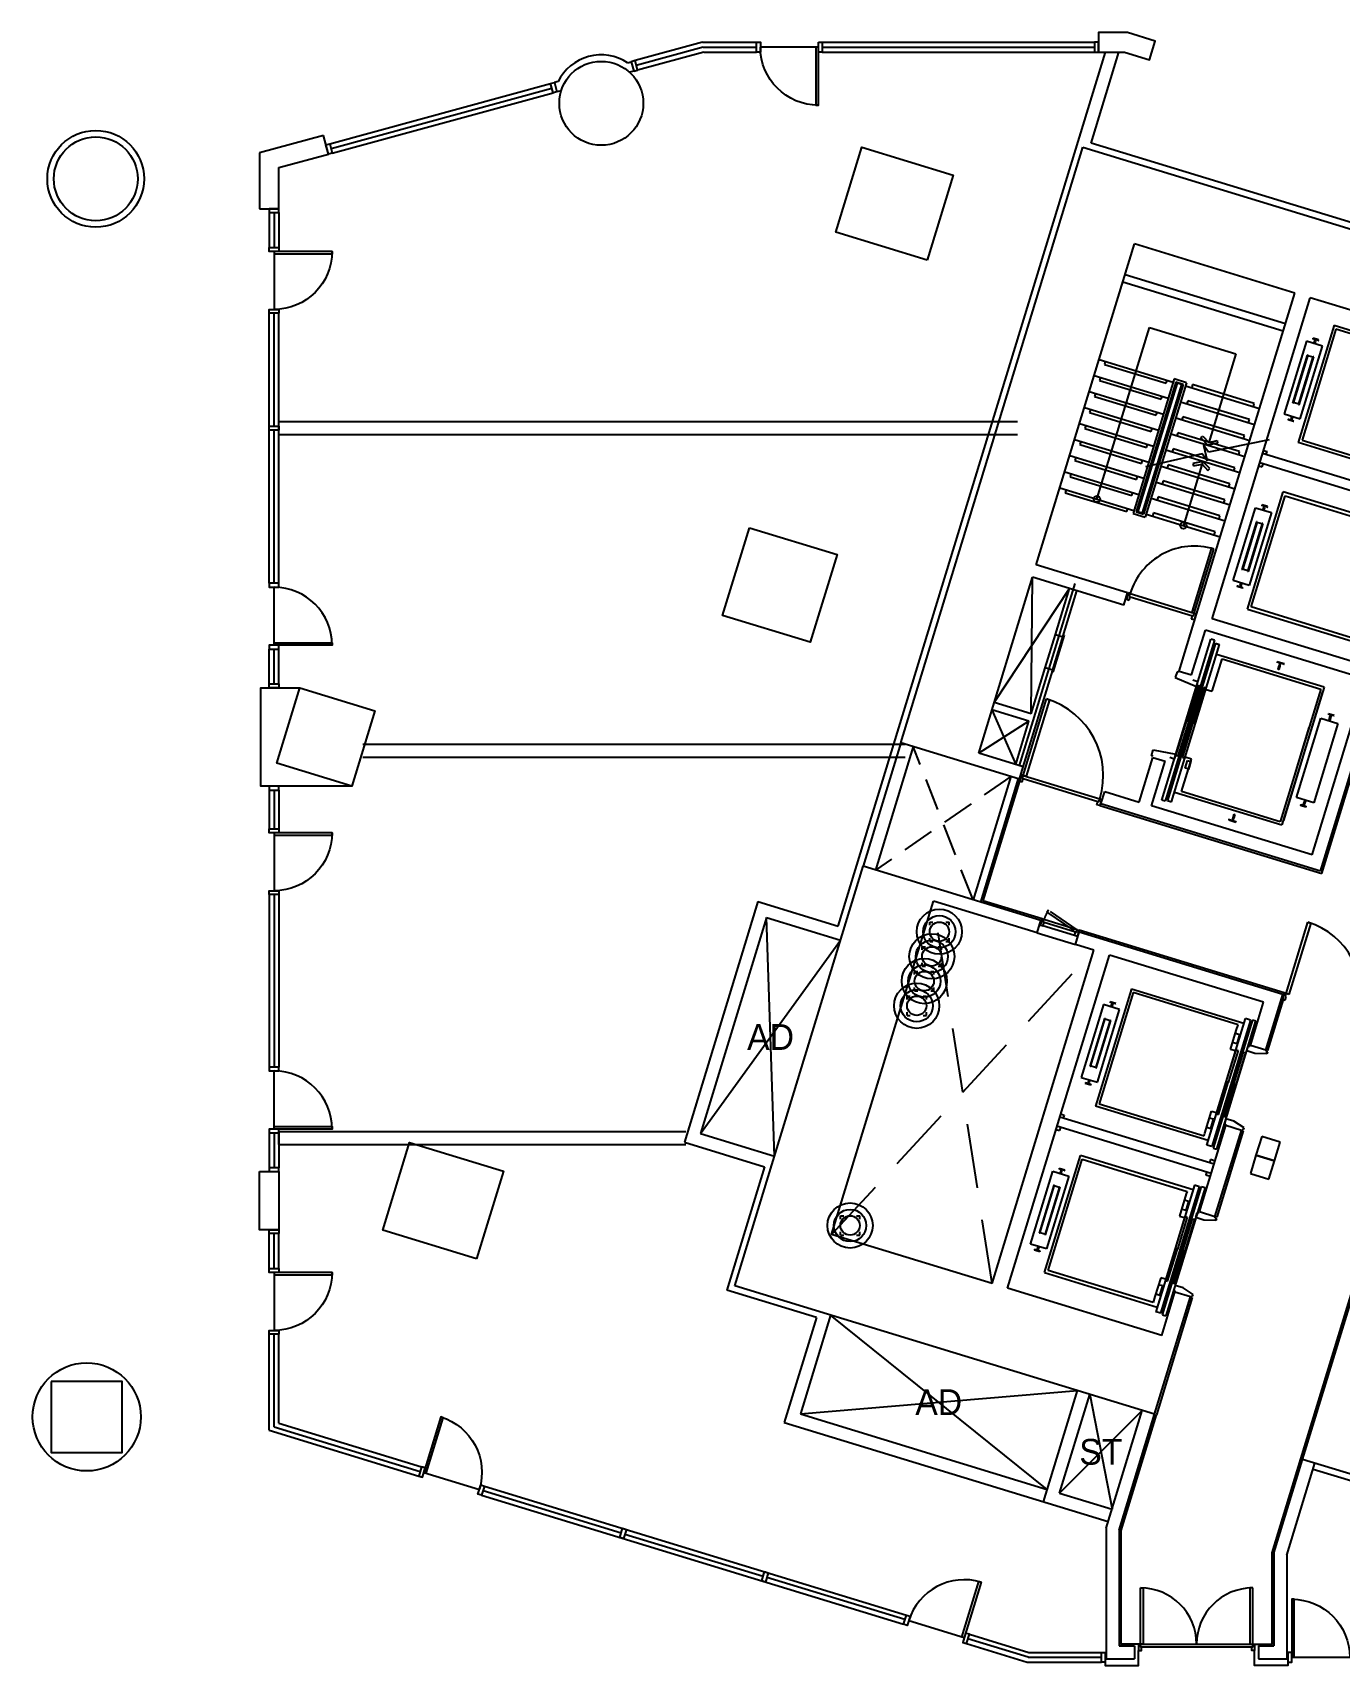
# Model space of a CAD drawing. Header units: millimetres. Extents: x -7448 to 427567, y 91657 to 341328.
# Drawn here: x 157234 to 177485, y 213242 to 238542 of the extents above; entities that cross this region are included whole.
import ezdxf
from ezdxf.enums import TextEntityAlignment as Align

# ---------------------------------------------------------------- set-up
doc = ezdxf.new("R2010")
doc.units = ezdxf.units.MM
doc.header["$LTSCALE"] = 500
doc.header["$MEASUREMENT"] = 0
doc.linetypes.add('HIDDEN', pattern=[2, 1, -1])
doc.linetypes.add('HOON1', pattern=[3, 2, -1])
doc.layers.add('e-plan', color=9, linetype='CONTINUOUS')
doc.styles.add('돋움', font='Dotum.ttf')

# ---------------------------------------------------------------- blocks, each defined once
blk = doc.blocks.new('2F 코어')
at = {"layer": 'e-plan'}
for p, q in [((-244421, -30755), (-241600, -21527)), ((-241600, -21527), (-235097, -23515)), ((-242324, -27998), (-240803, -23025)), ((-238317, -23785), (-240803, -23025)), ((-238463, -24263), (-240949, -23503)), ((-237918, -32743), (-235097, -23515)), ((-238498, -24378), (-240984, -23618)), ((-239896, -28949), (-238317, -23785)), ((-239598, -28831), (-238078, -23858)), ((-235687, -24589), (-238078, -23858)), ((-237707, -24285), (-238263, -26102)), ((-237707, -24285), (-235963, -24819)), ((-241384, -26978), (-240571, -24319)), ((-240571, -24319), (-239233, -24729)), ((-238138, -24530), (-238483, -25659)), ((-237680, -24346), (-238206, -26067)), ((-237889, -24606), (-238138, -24530)), ((-238037, -24492), (-238035, -24486)), ((-237950, -24512), (-238035, -24486)), ((-238003, -24507), (-238035, -24495)), ((-238018, -24555), (-238009, -24526)), ((-238009, -24526), (-238005, -24523)), ((-238005, -24523), (-238001, -24511)), ((-238003, -24507), (-238001, -24511)), ((-238003, -24560), (-237994, -24530)), ((-237996, -24526), (-237992, -24514)), ((-237994, -24530), (-237996, -24526)), ((-237988, -24512), (-237992, -24514)), ((-237954, -24519), (-237988, -24512)), ((-237951, -24518), (-237950, -24512)), ((-236054, -24843), (-237680, -24346)), ((-239233, -24729), (-239652, -26102)), ((-238347, -25489), (-238120, -24747)), ((-238340, -25491), (-238113, -24749)), ((-238259, -25516), (-238032, -24774)), ((-238252, -25518), (-238025, -24776)), ((-238234, -25735), (-237889, -24606)), ((-238113, -24749), (-238120, -24747)), ((-238035, -24781), (-238115, -24757)), ((-238025, -24776), (-238032, -24774)), ((-238017, -24557), (-238018, -24555)), ((-238004, -24561), (-238017, -24557)), ((-238004, -24561), (-238003, -24560)), ((-241350, -24813), (-240202, -25164)), ((-241254, -24843), (-241269, -24890)), ((-241269, -24890), (-240313, -25183)), ((-241426, -25062), (-240278, -25413)), ((-241330, -25091), (-241345, -25139)), ((-241345, -25139), (-240389, -25431)), ((-240188, -25116), (-240825, -27201)), ((-240161, -25166), (-240775, -27175)), ((-240140, -25183), (-240748, -27172)), ((-240073, -25204), (-240681, -27193)), ((-240046, -25201), (-240660, -27210)), ((-239996, -25175), (-240634, -27260)), ((-240313, -25183), (-240298, -25135)), ((-239996, -25175), (-240188, -25116)), ((-240140, -25183), (-240164, -25176)), ((-240046, -25201), (-240161, -25166)), ((-240073, -25204), (-240140, -25183)), ((-240049, -25211), (-240073, -25204)), ((-240011, -25223), (-238864, -25574)), ((-239901, -25204), (-239915, -25252)), ((-238945, -25496), (-239901, -25204)), ((-241502, -25311), (-240354, -25661)), ((-241406, -25340), (-241421, -25388)), ((-241421, -25388), (-240465, -25680)), ((-240389, -25431), (-240374, -25384)), ((-240240, -25425), (-240216, -25432)), ((-240149, -25452), (-240125, -25460)), ((-240087, -25471), (-238940, -25822)), ((-239977, -25453), (-239991, -25501)), ((-239021, -25745), (-239977, -25453)), ((-238959, -25544), (-238945, -25496)), ((-238340, -25491), (-238347, -25489)), ((-238257, -25508), (-238337, -25483)), ((-238252, -25518), (-238259, -25516)), ((-241578, -25559), (-240430, -25910)), ((-241482, -25588), (-241497, -25636)), ((-241497, -25636), (-240541, -25929)), ((-240465, -25680), (-240450, -25632)), ((-240316, -25673), (-240292, -25680)), ((-240225, -25701), (-240201, -25708)), ((-240163, -25720), (-239016, -26071)), ((-240053, -25701), (-240067, -25749)), ((-239097, -25994), (-240053, -25701)), ((-239035, -25793), (-239021, -25745)), ((-238483, -25659), (-238234, -25735)), ((-238420, -25747), (-238422, -25752)), ((-238337, -25778), (-238422, -25752)), ((-238384, -25753), (-238417, -25745)), ((-238384, -25753), (-238380, -25751)), ((-238376, -25738), (-238380, -25751)), ((-238369, -25705), (-238378, -25734)), ((-238378, -25734), (-238376, -25738)), ((-238367, -25741), (-238371, -25753)), ((-238369, -25757), (-238371, -25753)), ((-238368, -25704), (-238369, -25705)), ((-238337, -25770), (-238369, -25757)), ((-238355, -25708), (-238368, -25704)), ((-238363, -25739), (-238367, -25741)), ((-238354, -25709), (-238363, -25739)), ((-238355, -25708), (-238354, -25709)), ((-238335, -25773), (-238337, -25778)), ((-241730, -26057), (-240582, -26407)), ((-241654, -25808), (-240506, -26159)), ((-241558, -25837), (-241573, -25885)), ((-241573, -25885), (-240617, -26177)), ((-240541, -25929), (-240526, -25881)), ((-240392, -25922), (-240368, -25929)), ((-240301, -25950), (-240277, -25957)), ((-240239, -25969), (-239092, -26319)), ((-240129, -25950), (-240144, -25998)), ((-239173, -26242), (-240129, -25950)), ((-239776, -26029), (-239744, -26004)), ((-239665, -26144), (-239776, -26029)), ((-239744, -26004), (-239652, -26102)), ((-239111, -26042), (-239097, -25994)), ((-241806, -26305), (-240658, -26656)), ((-241634, -26086), (-241649, -26134)), ((-241649, -26134), (-240693, -26426)), ((-239751, -26276), (-240632, -26479)), ((-240617, -26177), (-240602, -26130)), ((-240468, -26170), (-240444, -26178)), ((-240377, -26198), (-240353, -26206)), ((-240315, -26217), (-239168, -26568)), ((-240205, -26199), (-240220, -26246)), ((-239249, -26491), (-240205, -26199)), ((-239674, -26386), (-239751, -26276)), ((-239653, -26253), (-239730, -26143)), ((-239730, -26143), (-239674, -26386)), ((-239513, -26110), (-239665, -26144)), ((-238715, -26062), (-239653, -26253)), ((-239652, -26102), (-239522, -26072)), ((-239522, -26072), (-239513, -26110)), ((-239187, -26290), (-239173, -26242)), ((-236425, -27004), (-238816, -26273)), ((-238801, -26225), (-238748, -26241)), ((-238763, -26289), (-238748, -26241)), ((-236519, -26636), (-238263, -26102)), ((-238206, -26067), (-236580, -26564)), ((-241882, -26554), (-240734, -26905)), ((-241710, -26334), (-241725, -26382)), ((-241725, -26382), (-240769, -26675)), ((-240693, -26426), (-240678, -26378)), ((-240544, -26419), (-240520, -26426)), ((-240453, -26447), (-240429, -26454)), ((-240391, -26466), (-239244, -26817)), ((-240281, -26447), (-240296, -26495)), ((-239325, -26740), (-240281, -26447)), ((-239741, -26393), (-240045, -27387)), ((-239741, -26393), (-239897, -26426)), ((-239897, -26426), (-239885, -26465)), ((-239885, -26465), (-239754, -26435)), ((-239754, -26435), (-239663, -26533)), ((-239635, -26506), (-239741, -26393)), ((-239663, -26533), (-239635, -26506)), ((-239263, -26539), (-239249, -26491)), ((-238874, -26464), (-238822, -26480)), ((-236469, -27147), (-238860, -26416)), ((-238822, -26480), (-238807, -26433)), ((-241958, -26802), (-240810, -27153)), ((-241786, -26583), (-241801, -26631)), ((-241801, -26631), (-240845, -26923)), ((-240769, -26675), (-240754, -26627)), ((-240620, -26668), (-240596, -26675)), ((-240529, -26695), (-240505, -26703)), ((-240467, -26714), (-239320, -27065)), ((-240357, -26696), (-240372, -26744)), ((-239401, -26988), (-240357, -26696)), ((-239339, -26787), (-239325, -26740)), ((-241862, -26832), (-241877, -26880)), ((-241877, -26880), (-240921, -27172)), ((-240845, -26923), (-240830, -26875)), ((-240696, -26916), (-240672, -26924)), ((-240605, -26944), (-240581, -26951)), ((-240543, -26963), (-239396, -27314)), ((-240433, -26945), (-240448, -26992)), ((-239477, -27237), (-240433, -26945)), ((-239415, -27036), (-239401, -26988)), ((-239052, -28684), (-238497, -26867)), ((-238996, -28649), (-238469, -26928)), ((-238826, -27074), (-238824, -27068)), ((-238739, -27094), (-238824, -27068)), ((-236752, -27401), (-238497, -26867)), ((-238469, -26928), (-236844, -27425)), ((-240921, -27172), (-240906, -27124)), ((-240825, -27201), (-240634, -27260)), ((-240775, -27175), (-240660, -27210)), ((-240772, -27165), (-240748, -27172)), ((-240748, -27172), (-240681, -27193)), ((-240681, -27193), (-240657, -27200)), ((-240619, -27212), (-239472, -27563)), ((-240509, -27193), (-240524, -27241)), ((-239553, -27486), (-240509, -27193)), ((-239491, -27285), (-239477, -27237)), ((-239272, -28241), (-238927, -27112)), ((-238679, -27188), (-239024, -28317)), ((-238927, -27112), (-238679, -27188)), ((-238793, -27089), (-238824, -27077)), ((-238807, -27137), (-238798, -27108)), ((-238807, -27139), (-238807, -27137)), ((-238793, -27143), (-238807, -27139)), ((-238798, -27108), (-238794, -27105)), ((-238794, -27105), (-238790, -27093)), ((-238793, -27089), (-238790, -27093)), ((-238793, -27143), (-238792, -27142)), ((-238792, -27142), (-238783, -27112)), ((-238785, -27108), (-238781, -27096)), ((-238783, -27112), (-238785, -27108)), ((-238777, -27094), (-238781, -27096)), ((-238744, -27101), (-238777, -27094)), ((-238741, -27100), (-238739, -27094)), ((-239567, -27533), (-239553, -27486)), ((-238910, -27329), (-239137, -28071)), ((-238902, -27331), (-239129, -28073)), ((-238822, -27356), (-239049, -28098)), ((-238814, -27358), (-239041, -28100)), ((-238902, -27331), (-238910, -27329)), ((-238824, -27363), (-238904, -27339)), ((-238814, -27358), (-238822, -27356)), ((-239612, -27750), (-239908, -28715)), ((-239875, -28746), (-239571, -27752)), ((-239610, -27740), (-239612, -27750)), ((-239571, -27752), (-239610, -27740)), ((-240908, -28431), (-242324, -27998)), ((-239129, -28073), (-239137, -28071)), ((-239046, -28090), (-239127, -28065)), ((-243215, -30915), (-242382, -28189)), ((-242402, -30306), (-242382, -28189)), ((-240967, -28622), (-242382, -28189)), ((-239024, -28317), (-239272, -28241)), ((-239210, -28329), (-239211, -28334)), ((-239126, -28360), (-239211, -28334)), ((-239173, -28335), (-239207, -28327)), ((-239173, -28335), (-239169, -28333)), ((-239166, -28320), (-239169, -28333)), ((-239159, -28287), (-239168, -28316)), ((-239168, -28316), (-239166, -28320)), ((-239157, -28323), (-239160, -28335)), ((-239158, -28339), (-239160, -28335)), ((-239157, -28286), (-239159, -28287)), ((-239144, -28290), (-239157, -28286)), ((-239152, -28321), (-239157, -28323)), ((-239143, -28291), (-239152, -28321)), ((-239144, -28290), (-239143, -28291)), ((-239041, -28100), (-239049, -28098)), ((-242976, -30130), (-241808, -28365)), ((-242026, -29077), (-241808, -28365)), ((-241911, -29112), (-241693, -28400)), ((-240967, -28622), (-240908, -28431)), ((-240899, -28433), (-240928, -28529)), ((-240928, -28529), (-240885, -28542)), ((-240870, -28442), (-240899, -28433)), ((-240885, -28542), (-240869, -28490)), ((-240883, -28485), (-240870, -28442)), ((-240869, -28490), (-240883, -28485)), ((-240870, -28442), (-239875, -28746)), ((-240869, -28490), (-239903, -28785)), ((-239126, -28352), (-239158, -28339)), ((-239125, -28355), (-239126, -28360)), ((-239919, -28838), (-239903, -28785)), ((-239876, -28851), (-239919, -28838)), ((-239908, -28715), (-239914, -28735)), ((-239914, -28735), (-239875, -28746)), ((-239903, -28785), (-239889, -28789)), ((-239889, -28789), (-239875, -28746)), ((-239847, -28755), (-239876, -28851)), ((-239875, -28746), (-239847, -28755)), ((-237207, -29562), (-239598, -28831)), ((-239052, -28684), (-237308, -29218)), ((-237370, -29146), (-238996, -28649)), ((-242184, -29593), (-242026, -29077)), ((-242078, -29657), (-241902, -29083)), ((-241893, -29086), (-242068, -29660)), ((-242026, -29077), (-241911, -29112)), ((-241902, -29083), (-241893, -29086)), ((-240108, -29643), (-239896, -28949)), ((-239916, -29701), (-239704, -29008)), ((-237218, -29768), (-239704, -29008)), ((-240379, -31641), (-239617, -29149)), ((-240379, -31641), (-239617, -29149)), ((-239564, -29166), (-240326, -31657)), ((-239564, -29166), (-240326, -31657)), ((-239547, -29213), (-240293, -31651)), ((-239547, -29213), (-240293, -31651)), ((-240228, -31671), (-239482, -29232)), ((-240228, -31671), (-239482, -29232)), ((-239564, -29166), (-239617, -29149)), ((-239547, -29213), (-239482, -29232)), ((-239542, -29214), (-239482, -29232)), ((-242402, -30306), (-242184, -29593)), ((-242069, -29628), (-242184, -29593)), ((-239599, -29955), (-239445, -29453)), ((-237864, -29894), (-239529, -29385)), ((-237864, -29894), (-239529, -29385)), ((-239445, -29453), (-237915, -29921)), ((-238593, -29503), (-238592, -29498)), ((-238593, -29503), (-238592, -29498)), ((-238483, -29531), (-238592, -29498)), ((-238483, -29531), (-238592, -29498)), ((-238548, -29523), (-238592, -29506)), ((-238548, -29523), (-238592, -29506)), ((-238576, -29615), (-238560, -29561)), ((-238576, -29615), (-238560, -29561)), ((-238561, -29619), (-238544, -29566)), ((-238561, -29619), (-238544, -29566)), ((-238560, -29561), (-238556, -29559)), ((-238560, -29561), (-238556, -29559)), ((-238556, -29559), (-238546, -29527)), ((-238556, -29559), (-238546, -29527)), ((-238548, -29523), (-238546, -29527)), ((-238548, -29523), (-238546, -29527)), ((-238546, -29562), (-238537, -29530)), ((-238546, -29562), (-238537, -29530)), ((-238544, -29566), (-238546, -29562)), ((-238544, -29566), (-238546, -29562)), ((-238533, -29527), (-238537, -29530)), ((-238533, -29527), (-238537, -29530)), ((-238487, -29538), (-238533, -29527)), ((-238487, -29538), (-238533, -29527)), ((-238484, -29537), (-238483, -29531)), ((-238484, -29537), (-238483, -29531)), ((-242527, -31125), (-242069, -29628)), ((-242068, -29660), (-242078, -29657)), ((-240142, -29653), (-240170, -29744)), ((-240142, -29653), (-240170, -29744)), ((-240170, -29744), (-239841, -29881)), ((-240170, -29744), (-239841, -29881)), ((-240113, -29662), (-240142, -29653)), ((-240113, -29662), (-240142, -29653)), ((-240108, -29643), (-239916, -29701)), ((-239818, -29808), (-239896, -29784)), ((-239818, -29808), (-239896, -29784)), ((-239841, -29881), (-239818, -29808)), ((-239841, -29881), (-239818, -29808)), ((-238575, -29616), (-238576, -29615)), ((-238575, -29616), (-238576, -29615)), ((-238562, -29620), (-238575, -29616)), ((-238562, -29620), (-238575, -29616)), ((-238562, -29620), (-238561, -29619)), ((-238562, -29620), (-238561, -29619)), ((-238051, -32493), (-237218, -29768)), ((-242526, -31261), (-242164, -30075)), ((-242121, -30088), (-242483, -31274)), ((-242164, -30075), (-242121, -30088)), ((-239825, -29865), (-239992, -30409)), ((-239825, -29865), (-239992, -30409)), ((-239961, -30418), (-239795, -29874)), ((-239961, -30418), (-239795, -29874)), ((-239724, -29896), (-239890, -30440)), ((-239724, -29896), (-239890, -30440)), ((-239860, -30449), (-239693, -29905)), ((-239860, -30449), (-239693, -29905)), ((-239795, -29874), (-239825, -29865)), ((-239795, -29874), (-239825, -29865)), ((-239693, -29905), (-239724, -29896)), ((-239693, -29905), (-239724, -29896)), ((-239694, -29926), (-239599, -29955)), ((-239599, -29955), (-239599, -29955)), ((-237915, -29921), (-238544, -31977)), ((-237864, -29894), (-238516, -32028)), ((-237886, -29965), (-238495, -31956)), ((-243011, -30245), (-242641, -31090)), ((-242437, -30421), (-243011, -30245)), ((-242402, -30306), (-242976, -30130)), ((-237797, -30310), (-237796, -30304)), ((-237797, -30310), (-237796, -30304)), ((-237710, -30330), (-237796, -30304)), ((-237710, -30330), (-237796, -30304)), ((-237764, -30325), (-237796, -30313)), ((-237764, -30325), (-237796, -30313)), ((-237786, -30399), (-237769, -30344)), ((-237786, -30399), (-237769, -30344)), ((-237771, -30404), (-237754, -30349)), ((-237771, -30404), (-237754, -30349)), ((-237769, -30344), (-237765, -30342)), ((-237769, -30344), (-237765, -30342)), ((-237765, -30342), (-237762, -30330)), ((-237765, -30342), (-237762, -30330)), ((-237764, -30325), (-237762, -30330)), ((-237764, -30325), (-237762, -30330)), ((-237756, -30344), (-237753, -30332)), ((-237756, -30344), (-237753, -30332)), ((-237754, -30349), (-237756, -30344)), ((-237754, -30349), (-237756, -30344)), ((-237749, -30330), (-237753, -30332)), ((-237749, -30330), (-237753, -30332)), ((-237715, -30338), (-237749, -30330)), ((-237715, -30338), (-237749, -30330)), ((-237712, -30336), (-237710, -30330)), ((-237712, -30336), (-237710, -30330)), ((-242437, -30421), (-243215, -30915)), ((-242641, -31090), (-242437, -30421)), ((-240159, -30955), (-239992, -30411)), ((-240159, -30955), (-239992, -30411)), ((-239962, -30420), (-240128, -30964)), ((-239962, -30420), (-240128, -30964)), ((-240057, -30986), (-239891, -30442)), ((-240057, -30986), (-239891, -30442)), ((-239860, -30451), (-240027, -30995)), ((-239860, -30451), (-240027, -30995)), ((-239992, -30409), (-239961, -30418)), ((-239992, -30409), (-239961, -30418)), ((-239992, -30411), (-239962, -30420)), ((-239992, -30411), (-239962, -30420)), ((-239891, -30442), (-239860, -30451)), ((-239891, -30442), (-239860, -30451)), ((-239890, -30440), (-239860, -30449)), ((-239890, -30440), (-239860, -30449)), ((-238098, -30518), (-238317, -31236)), ((-238098, -30518), (-238317, -31236)), ((-238292, -31603), (-237915, -30371)), ((-238292, -31603), (-237915, -30371)), ((-237649, -30453), (-238025, -31685)), ((-237649, -30453), (-238025, -31685)), ((-237915, -30371), (-237649, -30453)), ((-237915, -30371), (-237649, -30453)), ((-237786, -30401), (-237786, -30399)), ((-237786, -30401), (-237786, -30399)), ((-237772, -30405), (-237786, -30401)), ((-237772, -30405), (-237786, -30401)), ((-237772, -30405), (-237771, -30404)), ((-237772, -30405), (-237771, -30404)), ((-242585, -31316), (-244421, -30755)), ((-240540, -30954), (-240512, -30863)), ((-240540, -30954), (-240512, -30863)), ((-240512, -30863), (-240162, -30933)), ((-240512, -30863), (-240162, -30933)), ((-237898, -32781), (-237257, -30683)), ((-242527, -31125), (-243215, -30915)), ((-240729, -31675), (-240517, -30981)), ((-240511, -30962), (-240540, -30954)), ((-240511, -30962), (-240540, -30954)), ((-240538, -31733), (-240326, -31040)), ((-240517, -30981), (-240326, -31040)), ((-240185, -31006), (-240256, -30984)), ((-240185, -31006), (-240256, -30984)), ((-240162, -30933), (-240185, -31006)), ((-240162, -30933), (-240185, -31006)), ((-240128, -30964), (-240159, -30955)), ((-240128, -30964), (-240159, -30955)), ((-240074, -31509), (-239920, -31007)), ((-240027, -30995), (-240057, -30986)), ((-240027, -30995), (-240057, -30986)), ((-239920, -31007), (-240016, -30978)), ((-240015, -31145), (-239980, -31031)), ((-240015, -31145), (-239980, -31031)), ((-239980, -31031), (-239932, -31045)), ((-239980, -31031), (-239932, -31045)), ((-239928, -31041), (-239966, -31166)), ((-239928, -31041), (-239966, -31166)), ((-239931, -31040), (-239928, -31041)), ((-239931, -31040), (-239928, -31041)), ((-239920, -31007), (-239920, -31007)), ((-242719, -31275), (-243304, -33188)), ((-242604, -31310), (-243189, -33223)), ((-242584, -31348), (-243152, -33203)), ((-242585, -31316), (-242527, -31125)), ((-242555, -31252), (-242584, -31348)), ((-242584, -31348), (-242541, -31361)), ((-242526, -31261), (-242555, -31252)), ((-242541, -31361), (-242525, -31309)), ((-242540, -31304), (-242526, -31261)), ((-242525, -31309), (-242540, -31304)), ((-242526, -31261), (-241341, -31624)), ((-242483, -31274), (-242526, -31261)), ((-242525, -31309), (-241368, -31662)), ((-239967, -31160), (-240015, -31145)), ((-239967, -31160), (-240015, -31145)), ((-239966, -31166), (-239969, -31165)), ((-239966, -31166), (-239969, -31165)), ((-241354, -31667), (-241341, -31624)), ((-241341, -31624), (-241312, -31632)), ((-241323, -31702), (-241264, -31511)), ((-241264, -31511), (-240729, -31675)), ((-240181, -31519), (-238516, -32028)), ((-240181, -31519), (-238516, -32028)), ((-238544, -31977), (-240074, -31509)), ((-238025, -31685), (-238292, -31603)), ((-238025, -31685), (-238292, -31603)), ((-241384, -31715), (-241368, -31662)), ((-241341, -31728), (-241384, -31715)), ((-241368, -31662), (-241354, -31667)), ((-241312, -31632), (-241341, -31728)), ((-241341, -31728), (-237898, -32781)), ((-237918, -32743), (-241323, -31702)), ((-238051, -32493), (-240538, -31733)), ((-240326, -31657), (-240379, -31641)), ((-240326, -31657), (-240379, -31641)), ((-240293, -31651), (-240228, -31671)), ((-240293, -31651), (-240228, -31671)), ((-239263, -31861), (-239279, -31915)), ((-239263, -31861), (-239279, -31915)), ((-239247, -31866), (-239264, -31919)), ((-239247, -31866), (-239264, -31919)), ((-239262, -31860), (-239263, -31861)), ((-239262, -31860), (-239263, -31861)), ((-239262, -31860), (-239248, -31864)), ((-239262, -31860), (-239248, -31864)), ((-239248, -31864), (-239247, -31866)), ((-239248, -31864), (-239247, -31866)), ((-238228, -31720), (-238230, -31726)), ((-238228, -31720), (-238230, -31726)), ((-238145, -31752), (-238230, -31726)), ((-238145, -31752), (-238230, -31726)), ((-238192, -31726), (-238225, -31718)), ((-238192, -31726), (-238225, -31718)), ((-238192, -31726), (-238188, -31724)), ((-238192, -31726), (-238188, -31724)), ((-238184, -31712), (-238188, -31724)), ((-238184, -31712), (-238188, -31724)), ((-238169, -31652), (-238186, -31708)), ((-238169, -31652), (-238186, -31708)), ((-238186, -31708), (-238184, -31712)), ((-238186, -31708), (-238184, -31712)), ((-238175, -31714), (-238179, -31726)), ((-238175, -31714), (-238179, -31726)), ((-238177, -31731), (-238179, -31726)), ((-238177, -31731), (-238179, -31726)), ((-238145, -31743), (-238177, -31731)), ((-238145, -31743), (-238177, -31731)), ((-238171, -31712), (-238175, -31714)), ((-238171, -31712), (-238175, -31714)), ((-238154, -31657), (-238171, -31712)), ((-238154, -31657), (-238171, -31712)), ((-238168, -31651), (-238169, -31652)), ((-238168, -31651), (-238169, -31652)), ((-238155, -31655), (-238168, -31651)), ((-238155, -31655), (-238168, -31651)), ((-238155, -31655), (-238154, -31657)), ((-238155, -31655), (-238154, -31657)), ((-238143, -31746), (-238145, -31752)), ((-238143, -31746), (-238145, -31752)), ((-239339, -31944), (-239341, -31949)), ((-239339, -31944), (-239341, -31949)), ((-239341, -31949), (-239232, -31982)), ((-239341, -31949), (-239232, -31982)), ((-239336, -31942), (-239291, -31953)), ((-239336, -31942), (-239291, -31953)), ((-239291, -31953), (-239287, -31951)), ((-239291, -31953), (-239287, -31951)), ((-239277, -31919), (-239287, -31951)), ((-239277, -31919), (-239287, -31951)), ((-239279, -31915), (-239277, -31919)), ((-239279, -31915), (-239277, -31919)), ((-239268, -31921), (-239278, -31954)), ((-239268, -31921), (-239278, -31954)), ((-239276, -31958), (-239278, -31954)), ((-239276, -31958), (-239278, -31954)), ((-239276, -31958), (-239232, -31974)), ((-239276, -31958), (-239232, -31974)), ((-239264, -31919), (-239268, -31921)), ((-239264, -31919), (-239268, -31921)), ((-239230, -31977), (-239232, -31982)), ((-239230, -31977), (-239232, -31982)), ((-246994, -39170), (-245006, -32668)), ((-242252, -33510), (-245006, -32668)), ((-245496, -38374), (-243917, -33210)), ((-242310, -33701), (-243917, -33210)), ((-242234, -33484), (-243152, -33203)), ((-242310, -33701), (-242252, -33510)), ((-242234, -33484), (-242263, -33579)), ((-242263, -33579), (-242234, -33588)), ((-242205, -33493), (-242234, -33484)), ((-242234, -33588), (-242234, -33588)), ((-242234, -33588), (-242220, -33593)), ((-242220, -33593), (-242204, -33540)), ((-241732, -33742), (-242220, -33593)), ((-242218, -33536), (-242205, -33493)), ((-242204, -33540), (-242218, -33536)), ((-241688, -33651), (-242205, -33493)), ((-241716, -33689), (-242204, -33540)), ((-238451, -34640), (-238114, -33536)), ((-238071, -33549), (-238408, -34653)), ((-238114, -33536), (-238071, -33549)), ((-242310, -33701), (-241717, -33882)), ((-241732, -33742), (-241716, -33689)), ((-241718, -33746), (-241732, -33742)), ((-241689, -33755), (-241718, -33746)), ((-241718, -33746), (-241718, -33746)), ((-241717, -33882), (-241659, -33691)), ((-241431, -33970), (-241717, -33882)), ((-241716, -33689), (-241702, -33694)), ((-241702, -33694), (-241688, -33651)), ((-241660, -33659), (-241689, -33755)), ((-241688, -33651), (-241660, -33659)), ((-238480, -34631), (-241660, -33659)), ((-238503, -34656), (-241659, -33691)), ((-243009, -39134), (-241431, -33970)), ((-242770, -39207), (-241191, -34043)), ((-238801, -34774), (-241191, -34043)), ((-240850, -34566), (-241406, -36383)), ((-240823, -34626), (-241349, -36348)), ((-240850, -34566), (-239106, -35099)), ((-239197, -35123), (-240823, -34626)), ((-238766, -35516), (-238503, -34656)), ((-238480, -34631), (-238509, -34727)), ((-238451, -34640), (-238480, -34631)), ((-238465, -34683), (-238451, -34640)), ((-238408, -34653), (-238451, -34640)), ((-241281, -34810), (-241626, -35939)), ((-241377, -36015), (-241032, -34886)), ((-241032, -34886), (-241281, -34810)), ((-241180, -34772), (-241178, -34767)), ((-241093, -34793), (-241178, -34767)), ((-241146, -34788), (-241178, -34775)), ((-241161, -34836), (-241152, -34806)), ((-241160, -34837), (-241161, -34836)), ((-241147, -34841), (-241160, -34837)), ((-241152, -34806), (-241148, -34804)), ((-241148, -34804), (-241144, -34792)), ((-241147, -34841), (-241146, -34840)), ((-241146, -34788), (-241144, -34792)), ((-241146, -34840), (-241136, -34811)), ((-241139, -34807), (-241135, -34794)), ((-241136, -34811), (-241139, -34807)), ((-241131, -34792), (-241135, -34794)), ((-241097, -34800), (-241131, -34792)), ((-241094, -34798), (-241093, -34793)), ((-239005, -35443), (-238801, -34774)), ((-238738, -35525), (-238495, -34731)), ((-238509, -34727), (-238466, -34740)), ((-238466, -34740), (-238450, -34688)), ((-238450, -34688), (-238465, -34683)), ((-241490, -35769), (-241263, -35027)), ((-241483, -35771), (-241256, -35029)), ((-241402, -35796), (-241175, -35054)), ((-241395, -35798), (-241168, -35056)), ((-241256, -35029), (-241263, -35027)), ((-241178, -35062), (-241258, -35037)), ((-241168, -35056), (-241175, -35054)), ((-239683, -36988), (-239084, -35027)), ((-239006, -35051), (-239605, -37011)), ((-238973, -35045), (-239581, -37035)), ((-239528, -37051), (-238920, -35062)), ((-239225, -35214), (-239197, -35123)), ((-239006, -35051), (-239084, -35027)), ((-238973, -35045), (-238920, -35062)), ((-239314, -35506), (-239225, -35214)), ((-239217, -35418), (-239281, -35398)), ((-239237, -35255), (-239173, -35274)), ((-239173, -35274), (-239217, -35418)), ((-238225, -41852), (-236257, -35416)), ((-238196, -41860), (-236208, -35357)), ((-239379, -36008), (-239227, -35511)), ((-239196, -35521), (-239348, -36017)), ((-239238, -35529), (-239314, -35506)), ((-239264, -36043), (-239112, -35547)), ((-239082, -35556), (-239233, -36052)), ((-239227, -35511), (-239196, -35521)), ((-239112, -35547), (-239082, -35556)), ((-239063, -35530), (-239040, -35454)), ((-238939, -35568), (-239063, -35530)), ((-239040, -35454), (-239021, -35460)), ((-239015, -35440), (-239034, -35435)), ((-239021, -35460), (-239015, -35440)), ((-238766, -35516), (-239005, -35443)), ((-238752, -35573), (-238939, -35568)), ((-238762, -35518), (-238767, -35537)), ((-238767, -35537), (-238743, -35544)), ((-238738, -35525), (-238762, -35518)), ((-238743, -35544), (-238752, -35573)), ((-241483, -35771), (-241490, -35769)), ((-241400, -35788), (-241480, -35764)), ((-241395, -35798), (-241402, -35796)), ((-241626, -35939), (-241377, -36015)), ((-241563, -36027), (-241565, -36033)), ((-241480, -36059), (-241565, -36033)), ((-241527, -36033), (-241560, -36026)), ((-241527, -36033), (-241523, -36031)), ((-241519, -36019), (-241523, -36031)), ((-241512, -35985), (-241521, -36015)), ((-241521, -36015), (-241519, -36019)), ((-241510, -36021), (-241514, -36034)), ((-241512, -36038), (-241514, -36034)), ((-241511, -35984), (-241512, -35985)), ((-241480, -36050), (-241512, -36038)), ((-241498, -35988), (-241511, -35984)), ((-241506, -36019), (-241510, -36021)), ((-241497, -35990), (-241506, -36019)), ((-241498, -35988), (-241497, -35990)), ((-241478, -36053), (-241480, -36059)), ((-239379, -36010), (-239531, -36506)), ((-239500, -36515), (-239349, -36019)), ((-239265, -36045), (-239416, -36541)), ((-239386, -36550), (-239234, -36054)), ((-239348, -36017), (-239379, -36008)), ((-239349, -36019), (-239379, -36010)), ((-239234, -36054), (-239265, -36045)), ((-239233, -36052), (-239264, -36043)), ((-239662, -36916), (-241406, -36383)), ((-241349, -36348), (-239723, -36845)), ((-239568, -37284), (-241959, -36553)), ((-241944, -36505), (-241891, -36522)), ((-241891, -36522), (-241906, -36569)), ((-239711, -36804), (-239606, -36462)), ((-239575, -36589), (-239639, -36570)), ((-239619, -36733), (-239575, -36589)), ((-239606, -36462), (-239530, -36485)), ((-239531, -36506), (-239500, -36515)), ((-239416, -36541), (-239386, -36550)), ((-239395, -36684), (-239414, -36678)), ((-239385, -36582), (-239408, -36659)), ((-239408, -36659), (-239389, -36664)), ((-239389, -36664), (-239395, -36684)), ((-239261, -36620), (-239385, -36582)), ((-239103, -36721), (-239261, -36620)), ((-242017, -36745), (-241965, -36761)), ((-239612, -37428), (-242003, -36697)), ((-241950, -36713), (-241965, -36761)), ((-239795, -38025), (-239385, -36686)), ((-239723, -36845), (-239711, -36804)), ((-239683, -36713), (-239619, -36733)), ((-239556, -38098), (-239146, -36760)), ((-239118, -36768), (-239527, -38107)), ((-239146, -36760), (-239385, -36686)), ((-239142, -36761), (-239136, -36742)), ((-239118, -36768), (-239142, -36761)), ((-239136, -36742), (-239112, -36749)), ((-239112, -36749), (-239103, -36721)), ((-238831, -36856), (-238919, -37143)), ((-238544, -36944), (-238831, -36856)), ((-242195, -38965), (-241640, -37148)), ((-239895, -37681), (-241640, -37148)), ((-239605, -37011), (-239683, -36988)), ((-239581, -37035), (-239528, -37051)), ((-238919, -37143), (-239006, -37430)), ((-238632, -37231), (-238919, -37143)), ((-238919, -37143), (-238632, -37231)), ((-238632, -37231), (-238544, -36944)), ((-242415, -38521), (-242070, -37392)), ((-242139, -38930), (-241612, -37208)), ((-242070, -37392), (-241822, -37468)), ((-241969, -37354), (-241967, -37349)), ((-241882, -37375), (-241967, -37349)), ((-241936, -37370), (-241967, -37357)), ((-241950, -37418), (-241941, -37388)), ((-241950, -37419), (-241950, -37418)), ((-241936, -37423), (-241950, -37419)), ((-241941, -37388), (-241937, -37386)), ((-241937, -37386), (-241933, -37374)), ((-241936, -37370), (-241933, -37374)), ((-241936, -37423), (-241935, -37422)), ((-241935, -37422), (-241926, -37393)), ((-241928, -37389), (-241924, -37376)), ((-241926, -37393), (-241928, -37389)), ((-241920, -37374), (-241924, -37376)), ((-241887, -37382), (-241920, -37374)), ((-241884, -37380), (-241882, -37375)), ((-241612, -37208), (-239987, -37705)), ((-239684, -37406), (-239698, -37454)), ((-239625, -37214), (-239640, -37262)), ((-239554, -37236), (-239625, -37214)), ((-239006, -37430), (-238719, -37518)), ((-238719, -37518), (-238632, -37231)), ((-242053, -37609), (-242280, -38351)), ((-242045, -37611), (-242272, -38353)), ((-241965, -37636), (-242192, -38378)), ((-241957, -37638), (-242184, -38380)), ((-241822, -37468), (-242167, -38597)), ((-242045, -37611), (-242053, -37609)), ((-241967, -37644), (-242047, -37619)), ((-241957, -37638), (-241965, -37636)), ((-239874, -37609), (-240473, -39570)), ((-240394, -39594), (-239795, -37633)), ((-240370, -39617), (-239762, -37628)), ((-239709, -37644), (-240318, -39633)), ((-239795, -37633), (-239874, -37609)), ((-239762, -37628), (-239709, -37644)), ((-239627, -37475), (-239698, -37454)), ((-239999, -37745), (-240104, -38088)), ((-240027, -37837), (-239963, -37856)), ((-239963, -37856), (-240007, -38000)), ((-239987, -37705), (-239999, -37745)), ((-240168, -38590), (-240016, -38094)), ((-239986, -38103), (-240138, -38599)), ((-240104, -38088), (-240027, -38111)), ((-240007, -38000), (-240071, -37980)), ((-240053, -38625), (-239902, -38129)), ((-239871, -38138), (-240023, -38634)), ((-240016, -38094), (-239986, -38103)), ((-239902, -38129), (-239871, -38138)), ((-239853, -38112), (-239829, -38036)), ((-239728, -38150), (-239853, -38112)), ((-239829, -38036), (-239810, -38042)), ((-239804, -38022), (-239823, -38017)), ((-239810, -38042), (-239804, -38022)), ((-239556, -38098), (-239795, -38025)), ((-239542, -38155), (-239728, -38150)), ((-239551, -38100), (-239557, -38119)), ((-239557, -38119), (-239533, -38126)), ((-239527, -38107), (-239551, -38100)), ((-239533, -38126), (-239542, -38155)), ((-243009, -39134), (-245496, -38374)), ((-242272, -38353), (-242280, -38351)), ((-242189, -38370), (-242270, -38346)), ((-242184, -38380), (-242192, -38378)), ((-242167, -38597), (-242415, -38521)), ((-242353, -38609), (-242354, -38615)), ((-242269, -38641), (-242354, -38615)), ((-242316, -38615), (-242350, -38608)), ((-242316, -38615), (-242312, -38613)), ((-242309, -38601), (-242312, -38613)), ((-242302, -38567), (-242311, -38597)), ((-242311, -38597), (-242309, -38601)), ((-242300, -38604), (-242303, -38616)), ((-242301, -38620), (-242303, -38616)), ((-242300, -38566), (-242302, -38567)), ((-242269, -38632), (-242301, -38620)), ((-242287, -38570), (-242300, -38566)), ((-242295, -38601), (-242300, -38604)), ((-242286, -38572), (-242295, -38601)), ((-242287, -38570), (-242286, -38572)), ((-242268, -38635), (-242269, -38641)), ((-240169, -38592), (-240320, -39088)), ((-240290, -39097), (-240138, -38601)), ((-240054, -38627), (-240206, -39123)), ((-240175, -39133), (-240023, -38636)), ((-240138, -38601), (-240169, -38592)), ((-240138, -38599), (-240168, -38590)), ((-240023, -38636), (-240054, -38627)), ((-240023, -38634), (-240053, -38625)), ((-240513, -39427), (-242139, -38930)), ((-240491, -41159), (-246994, -39170)), ((-240380, -39938), (-242770, -39207)), ((-242195, -38965), (-240451, -39498)), ((-240396, -39044), (-240485, -39336)), ((-240365, -39171), (-240429, -39152)), ((-240409, -39315), (-240365, -39171)), ((-240319, -39067), (-240396, -39044)), ((-240320, -39088), (-240290, -39097)), ((-240206, -39123), (-240175, -39133)), ((-240174, -39164), (-240198, -39241)), ((-240050, -39202), (-240174, -39164)), ((-239892, -39303), (-240050, -39202)), ((-240485, -39336), (-240513, -39427)), ((-240491, -41159), (-239936, -39342)), ((-240473, -39295), (-240409, -39315)), ((-239907, -39350), (-240463, -41167)), ((-240380, -39938), (-240175, -39269)), ((-240184, -39266), (-240204, -39260)), ((-240198, -39241), (-240179, -39246)), ((-240179, -39246), (-240184, -39266)), ((-239936, -39342), (-240175, -39269)), ((-239931, -39343), (-239925, -39324)), ((-239907, -39350), (-239931, -39343)), ((-239925, -39324), (-239901, -39331)), ((-239901, -39331), (-239892, -39303)), ((-240394, -39594), (-240473, -39570)), ((-240370, -39617), (-240318, -39633)), ((-231693, -43848), (-238196, -41860))]:
    blk.add_line(p, q, dxfattribs=at)
at = {"layer": 'e-plan', "ltscale": 0.5}
for p, q in [((-244421, -30755), (-245006, -32668)), ((-244230, -30813), (-244815, -32726))]:
    blk.add_line(p, q, dxfattribs=at)
at = {"layer": 'e-plan', "linetype": 'HOON1', "ltscale": 0.5}
for p, q in [((-243304, -33188), (-244230, -30813)), ((-242719, -31275), (-244815, -32726))]:
    blk.add_line(p, q, dxfattribs=at)
at = {"layer": 'e-plan', "linetype": 'HOON1'}
for p, q in [((-243009, -39134), (-243917, -33210)), ((-245496, -38374), (-241431, -33970))]:
    blk.add_line(p, q, dxfattribs=at)
at = {"layer": 'e-plan', "linetype": 'HIDDEN'}
for p, q in [((-242136, -33348), (-242159, -33381)), ((-242159, -33381), (-241713, -33682)), ((-241688, -33651), (-242136, -33348)), ((-241713, -33682), (-241688, -33651))]:
    blk.add_line(p, q, dxfattribs=at)
at = {"layer": 'e-plan'}
for centre in [(-241384, -26978), (-240045, -27387)]:
    blk.add_circle(centre, 50, dxfattribs=at)
for centre, radius, start, end in [((-238034, -24492), 2.5, 163, 249.5907), ((-237954, -24517), 2.5, 256.4093, 343), ((-238418, -25748), 2.5, 76.4093, 163), ((-238338, -25772), 2.5, 343, 69.5907), ((-238824, -27074), 2.5, 163, 249.5907), ((-238743, -27099), 2.5, 256.4093, 343), ((-239875, -28746), 1040, 73, 163), ((-239207, -28330), 2.5, 76.4093, 163), ((-239127, -28354), 2.5, 343, 69.5907), ((-238591, -29504), 2.5, 163, 249.5907), ((-238591, -29504), 2.5, 163, 249.5907), ((-238487, -29536), 2.5, 256.4093, 343), ((-238487, -29536), 2.5, 256.4093, 343), ((-242526, -31261), 1240, 343, 72.9913), ((-237795, -30311), 2.5, 163, 249.5907), ((-237795, -30311), 2.5, 163, 249.5907), ((-237714, -30335), 2.5, 256.4093, 343), ((-237714, -30335), 2.5, 256.4093, 343), ((-238226, -31721), 2.5, 76.4093, 163), ((-238226, -31721), 2.5, 76.4093, 163), ((-238146, -31745), 2.5, 343, 69.5907), ((-238146, -31745), 2.5, 343, 69.5907), ((-239337, -31944), 2.5, 76.4093, 163), ((-239337, -31944), 2.5, 76.4093, 163), ((-239233, -31976), 2.5, 343, 69.5907), ((-239233, -31976), 2.5, 343, 69.5907), ((-238451, -34640), 1155, 343, 73), ((-241177, -34773), 2.5, 163, 249.5907), ((-241097, -34797), 2.5, 256.4093, 343), ((-241561, -36028), 2.5, 76.4093, 163), ((-241481, -36053), 2.5, 343, 69.5907), ((-241967, -37355), 2.5, 163, 249.5907), ((-241886, -37379), 2.5, 256.4093, 343), ((-242350, -38610), 2.5, 76.4093, 163), ((-242270, -38635), 2.5, 343, 69.5907)]:
    blk.add_arc(centre, radius, start, end, dxfattribs=at)
at = {"layer": 'e-plan', "linetype": 'HIDDEN'}
blk.add_arc((-241688, -33651), 540, 145.9389, 163, dxfattribs=at)
blk = doc.blocks.new('A$C786028D1')
at = {"layer": 'e-plan', "linetype": 'ByBlock'}
for p, q in [((-243976, -33532), (-243926, -33532)), ((-243976, -33582), (-243976, -33532)), ((-243727, -33532), (-243676, -33532)), ((-243676, -33582), (-243676, -33532)), ((-243976, -33832), (-243976, -33781)), ((-243976, -33832), (-243926, -33832)), ((-243727, -33832), (-243676, -33832)), ((-243676, -33832), (-243676, -33781)), ((-244093, -33914), (-244042, -33914)), ((-244093, -33965), (-244093, -33914)), ((-243843, -33914), (-243793, -33914)), ((-243793, -33965), (-243793, -33914)), ((-244210, -34297), (-244159, -34297)), ((-244210, -34347), (-244210, -34297)), ((-244093, -34214), (-244093, -34164)), ((-244093, -34214), (-244042, -34214)), ((-243960, -34297), (-243910, -34297)), ((-243910, -34347), (-243910, -34297)), ((-243843, -34214), (-243793, -34214)), ((-243793, -34214), (-243793, -34164)), ((-244210, -34597), (-244210, -34546)), ((-244210, -34597), (-244159, -34597)), ((-243960, -34597), (-243910, -34597)), ((-243910, -34597), (-243910, -34546)), ((-244327, -34679), (-244276, -34679)), ((-244327, -34730), (-244327, -34679)), ((-244077, -34679), (-244027, -34679)), ((-244027, -34730), (-244027, -34679)), ((-244327, -34979), (-244327, -34929)), ((-244327, -34979), (-244276, -34979)), ((-244077, -34979), (-244027, -34979)), ((-244027, -34979), (-244027, -34929)), ((-245359, -38084), (-245308, -38084)), ((-245359, -38135), (-245359, -38084)), ((-245109, -38084), (-245059, -38084)), ((-245059, -38135), (-245059, -38084)), ((-245359, -38384), (-245359, -38334)), ((-245359, -38384), (-245308, -38384)), ((-245109, -38384), (-245059, -38384)), ((-245059, -38384), (-245059, -38334))]:
    blk.add_line(p, q, dxfattribs=at)
for centre in [(-243826, -33682), (-243943, -34064), (-244060, -34447), (-244177, -34829), (-245209, -38234)]:
    blk.add_circle(centre, 350, dxfattribs=at)
at = {"layer": 'e-plan', "linetype": 'Continuous'}
for centre, radius in [((-243826, -33682), 250), ((-243826, -33682), 150), ((-243943, -34064), 250), ((-243943, -34064), 150), ((-244060, -34447), 250), ((-244060, -34447), 150), ((-244177, -34829), 250), ((-244177, -34829), 150), ((-245209, -38234), 250), ((-245209, -38234), 150)]:
    blk.add_circle(centre, radius, dxfattribs=at)
blk = doc.blocks.new('A$C66941DA5')
at = {"layer": 'e-plan'}
blk.add_line((-900, 0), (0, 0), dxfattribs=at)
blk.add_lwpolyline([(-900, 0), (-860, 0), (-860, -900), (-900, -900)], close=True, dxfattribs=at)
blk.add_arc((-900, 0), 900, 270, 360, dxfattribs=at)
blk = doc.blocks.new('fsd1800-100')
at = {"layer": 'e-plan'}
for p, q in [((30, 0), (1770, 0)), ((45, -45), (1755, -45))]:
    blk.add_line(p, q, dxfattribs=at)
for points in [[(30, 870), (75, 870), (75, 0), (30, 0)], [(1770, 870), (1725, 870), (1725, 0), (1770, 0)]]:
    blk.add_lwpolyline(points, close=True, dxfattribs=at)
for points in [[(0, 0), (0, -100), (45, -100), (45, -45), (30, -45), (30, 0), (0, 0)], [(1800, 0), (1800, -100), (1755, -100), (1755, -45), (1770, -45), (1770, 0), (1800, 0)]]:
    blk.add_lwpolyline(points, dxfattribs=at)
for centre, start, end in [((30, 0), 0, 90), ((1770, 0), 90, 180)]:
    blk.add_arc(centre, 870, start, end, dxfattribs=at)
blk = doc.blocks.new('1~2F TC-140305')
at = {"layer": 'e-plan', "ltscale": 0.5}
for points in [[(-244017, -23276), (-245432, -22844), (-245029, -21524), (-243614, -21957), (-244017, -23276)], [(-246770, -27423), (-245412, -27838), (-245827, -29196), (-247185, -28781), (-246770, -27423)], [(-253739, -29903), (-252573, -30260), (-252929, -31427), (-254096, -31070), (-253739, -29903)], [(-250997, -38752), (-252450, -38308), (-252035, -36950), (-250582, -37394), (-250997, -38752)]]:
    blk.add_lwpolyline(points, dxfattribs=at)
blk.add_lwpolyline([(-257590, -40650), (-257590, -41750), (-256490, -41750), (-256490, -40650)], close=True, dxfattribs=at)
for centre in [(-249065, -20845), (-256900, -22015)]:
    blk.add_circle(centre, 650, dxfattribs=at)

msp = doc.modelspace()

# ---------------------------------------------------------------- linework, layer by layer
at = {"layer": 'e-plan'}
for p, q in [((167615, 238392), (166570, 238108)), ((167615, 238392), (168452, 238392)), ((169472, 238392), (173690, 238392)), ((166455, 238076), (166512, 238092)), ((167626, 238317), (166589, 238035)), ((167636, 238242), (166609, 237963)), ((167626, 238317), (168452, 238317)), ((167636, 238242), (168452, 238242)), ((169472, 238317), (173690, 238317)), ((169472, 238242), (173690, 238242)), ((169718, 224697), (173859, 238242)), ((173637, 236832), (174068, 238242)), ((166551, 237947), (166483, 237929)), ((161838, 236821), (165262, 237752)), ((161858, 236748), (165282, 237680)), ((161877, 236676), (165301, 237607)), ((165377, 237783), (165320, 237768)), ((165427, 237641), (165359, 237623)), ((188747, 232212), (173637, 236832)), ((160900, 235753), (160900, 235213)), ((160975, 235753), (160975, 235213)), ((161050, 235753), (161050, 235213)), ((161050, 235153), (160900, 235153)), ((160900, 230009), (160900, 234193)), ((160975, 232444), (160975, 234193)), ((161050, 230009), (161050, 234193)), ((161050, 232514), (172496, 232514)), ((160975, 230009), (160975, 232384)), ((161050, 232314), (172496, 232314)), ((172528, 227184), (173391, 230006)), ((161050, 229049), (160900, 229049)), ((160900, 228449), (160900, 228989)), ((160975, 228449), (160975, 228989)), ((161050, 228449), (161050, 228989)), ((162351, 227514), (170758, 227514)), ((162351, 227314), (170758, 227314)), ((160900, 226805), (160900, 226205)), ((160975, 226805), (160975, 226205)), ((161050, 226805), (161050, 226205)), ((161050, 226145), (160900, 226145)), ((160900, 225185), (160900, 222512)), ((160975, 225185), (160975, 222512)), ((161050, 225185), (161050, 222512)), ((168475, 225077), (167335, 221348)), ((168475, 225077), (169718, 224697)), ((168608, 224828), (167584, 221481)), ((168608, 224828), (169755, 224477)), ((168732, 221130), (168608, 224828)), ((167584, 221481), (169755, 224477)), ((161050, 221552), (160900, 221552)), ((160900, 221492), (160900, 220952)), ((160975, 221492), (160975, 220952)), ((161050, 221514), (167355, 221514)), ((161050, 221314), (161050, 221514)), ((161050, 221492), (161050, 220952)), ((167584, 221481), (168732, 221130)), ((161050, 221314), (167355, 221314)), ((167335, 221348), (168578, 220968)), ((168578, 220968), (167993, 219055)), ((160900, 219392), (160900, 219932)), ((160975, 219392), (160975, 219932)), ((161050, 219392), (161050, 219932)), ((161050, 219332), (160900, 219332)), ((169380, 218631), (167993, 219055)), ((169380, 218631), (168883, 217005)), ((169600, 218668), (169132, 217138)), ((172958, 215969), (169600, 218668)), ((160900, 216884), (160900, 218372)), ((160975, 216940), (160975, 218372)), ((161050, 216995), (161050, 218372)), ((169132, 217138), (173426, 217499)), ((172899, 215777), (173426, 217499)), ((173149, 215910), (173617, 217440)), ((169132, 217138), (172958, 215969)), ((173872, 215369), (174430, 217192)), ((174072, 215339), (174621, 217133)), ((160900, 216884), (163217, 216176)), ((160975, 216940), (163239, 216248)), ((161050, 216995), (163260, 216319)), ((168883, 217005), (173903, 215470)), ((176472, 214980), (176916, 216432)), ((176672, 214950), (177107, 216373)), ((183272, 214384), (177078, 216278)), ((164192, 215878), (170731, 213878)), ((164214, 215949), (166355, 215295)), ((164236, 216021), (170775, 214022)), ((173149, 215910), (173962, 215662)), ((173872, 215369), (173872, 213342)), ((174072, 215339), (174072, 213542)), ((166413, 215277), (168554, 214622)), ((176472, 214980), (176472, 213542)), ((176672, 214950), (176672, 213342)), ((170753, 213950), (168612, 214605)), ((171707, 213580), (172649, 213292)), ((172661, 213367), (171729, 213652)), ((171751, 213723), (172672, 213442)), ((174072, 213542), (174312, 213542)), ((174312, 213542), (174312, 213342)), ((176232, 213542), (176472, 213542)), ((176232, 213542), (176232, 213342)), ((172649, 213292), (173797, 213292)), ((172661, 213367), (173797, 213367)), ((172672, 213442), (173797, 213442)), ((173872, 213342), (174312, 213342)), ((176232, 213342), (176672, 213342))]:
    msp.add_line(p, q, dxfattribs=at)
at = {"layer": 'e-plan', "ltscale": 0.5}
for p, q in [((161741, 236950), (160750, 236680)), ((161819, 236660), (161741, 236950)), ((160750, 236680), (160750, 235813)), ((161050, 236451), (161819, 236660)), ((161050, 235813), (161050, 236451)), ((160750, 235813), (161050, 235813))]:
    msp.add_line(p, q, dxfattribs=at)
at = {"layer": 'e-plan'}
for points in [[(168452, 238392), (168512, 238392), (168512, 238242), (168452, 238242)], [(169412, 238392), (169472, 238392), (169472, 238242), (169412, 238242)], [(173750, 238392), (173690, 238392), (173690, 238242), (173750, 238242)], [(166570, 238108), (166512, 238092), (166551, 237947), (166609, 237963)], [(165262, 237752), (165320, 237768), (165359, 237623), (165301, 237607)], [(161780, 236805), (161838, 236821), (161877, 236676), (161819, 236660)], [(161050, 235753), (161050, 235813), (160900, 235813), (160900, 235753)], [(161050, 235213), (161050, 235153), (160900, 235153), (160900, 235213)], [(161050, 234253), (161050, 234193), (160900, 234193), (160900, 234253)], [(161050, 232444), (161050, 232384), (160900, 232384), (160900, 232444)], [(161050, 229949), (161050, 230009), (160900, 230009), (160900, 229949)], [(161050, 228989), (161050, 229049), (160900, 229049), (160900, 228989)], [(161050, 228449), (161050, 228389), (160900, 228389), (160900, 228449)], [(161050, 226805), (161050, 226865), (160900, 226865), (160900, 226805)], [(161050, 226205), (161050, 226145), (160900, 226145), (160900, 226205)], [(161050, 225245), (161050, 225185), (160900, 225185), (160900, 225245)], [(161050, 222452), (161050, 222512), (160900, 222512), (160900, 222452)], [(161050, 221492), (161050, 221552), (160900, 221552), (160900, 221492)], [(160750, 220892), (161050, 220892), (161050, 219992), (160750, 219992)], [(161050, 220892), (161050, 220952), (160900, 220952), (160900, 220892)], [(161050, 219992), (161050, 219932), (160900, 219932), (160900, 219992)], [(161050, 219392), (161050, 219332), (160900, 219332), (160900, 219392)], [(161050, 218432), (161050, 218372), (160900, 218372), (160900, 218432)], [(163318, 216302), (163260, 216319), (163217, 216176), (163274, 216158)], [(164178, 216039), (164236, 216021), (164192, 215878), (164135, 215895)], [(166377, 215366), (166435, 215349), (166391, 215205), (166334, 215223)], [(168576, 214694), (168634, 214676), (168590, 214533), (168533, 214551)], [(170775, 214022), (170833, 214004), (170789, 213861), (170731, 213878)], [(171751, 213724), (171693, 213741), (171650, 213598), (171707, 213580)], [(173797, 213442), (173857, 213442), (173857, 213292), (173797, 213292)], [(176747, 213442), (176687, 213442), (176687, 213292), (176747, 213292)]]:
    msp.add_lwpolyline(points, close=True, dxfattribs=at)
at = {"layer": 'e-plan', "ltscale": 0.5}
for points in [[(173750, 238242), (174155, 238242), (174542, 238123), (174630, 238410), (174200, 238542)], [(174200, 238542), (173750, 238542), (173750, 238242)], [(173617, 217440), (173962, 215662)], [(173149, 215910), (174430, 217192)], [(174372, 213572), (174102, 213572), (174102, 215334), (174650, 217125)], [(176172, 213572), (176172, 213572), (176442, 213572), (176442, 214984), (176887, 216440)], [(173857, 213442), (173857, 213242), (174372, 213242), (174372, 213472)], [(176687, 213442), (176687, 213242), (176172, 213242), (176172, 213472)]]:
    msp.add_lwpolyline(points, dxfattribs=at)
at = {"layer": 'e-plan'}
msp.add_lwpolyline([(162183, 226865), (160772, 226865), (160772, 228389), (161373, 228389)], dxfattribs=at)
for centre, radius in [((158212, 236277), 750), ((158212, 236277), 650), ((158072, 217092), 838)]:
    msp.add_circle(centre, radius, dxfattribs=at)
msp.add_arc((166047, 237447), 750, 57.065, 153.3632, dxfattribs=at)

# ---------------------------------------------------------------- block references
for name, p in [('A$C786028D1', (415112, 258292)), ('1~2F TC-140305', (415112, 258292)), ('2F 코어', (415112, 258292)), ('fsd1800-100', (174372, 213572))]:
    msp.add_blockref(name, p, dxfattribs=at)
at = {"layer": 'e-plan', "xscale": -1}
for p, rotation in [((168512, 238317), 0.001114601495020295), ((160975, 234253), 90), ((160975, 225245), 90), ((160975, 218432), 90), ((164157, 215967), 163.0000004307921), ((177647, 213367), 180)]:
    msp.add_blockref('A$C66941DA5', p, dxfattribs=dict(at, rotation=rotation))
at = {"layer": 'e-plan'}
for p, rotation in [((160975, 229949), 90), ((160975, 222452), 90), ((170811, 213932), 163.0000244723757)]:
    msp.add_blockref('A$C66941DA5', p, dxfattribs=dict(at, rotation=rotation))

# ---------------------------------------------------------------- texts
at = {"layer": 'e-plan', "lineweight": 0, "style": '돋움'}
for s, p in [('AD', (168670, 222979)), ('AD', (171276, 217321)), ('ST', (173789, 216551))]:
    msp.add_text(s, height=400, dxfattribs=at).set_placement(p, align=Align.MIDDLE)

doc.saveas('drawing.dxf')
